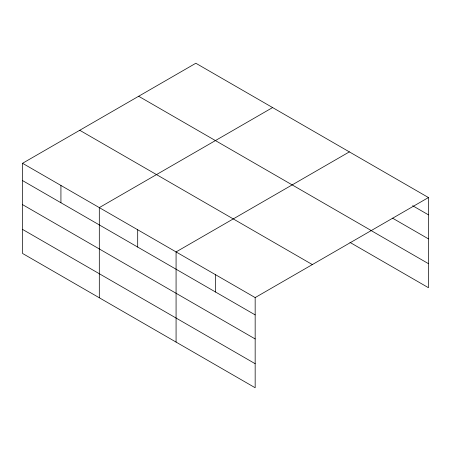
<?xml version="1.0" encoding="UTF-8"?>
<svg xmlns="http://www.w3.org/2000/svg" width="451" height="451" viewBox="0 0 451 451"><rect width="100%" height="100%" fill="white"/><g stroke="black" fill="none" stroke-linecap="round" stroke-linejoin="round"><path stroke-width="0.68" d="M428.45 197.544L255.165 297.592L255.165 387.753L22.55 253.456L22.55 163.29L195.835 63.247L428.45 197.544L428.45 287.71L349.97 242.396M272.601 107.564L99.31 207.612L99.31 297.773M349.362 151.886L176.076 251.929L176.076 342.089M412.631 205.712L428.45 214.845M392.556 218.166L428.45 238.889M138.654 96.26L371.263 230.562M370.654 230.298L428.45 263.66M79.737 130.277L312.346 264.574M22.55 163.29L255.165 297.592M22.55 180.592L255.165 314.894M22.55 204.636L255.165 338.938M22.55 229.412L255.165 363.709M215.617 274.76L215.617 292.062M137.696 229.768L137.696 247.069M60.93 185.451L60.93 202.753"/></g></svg>
